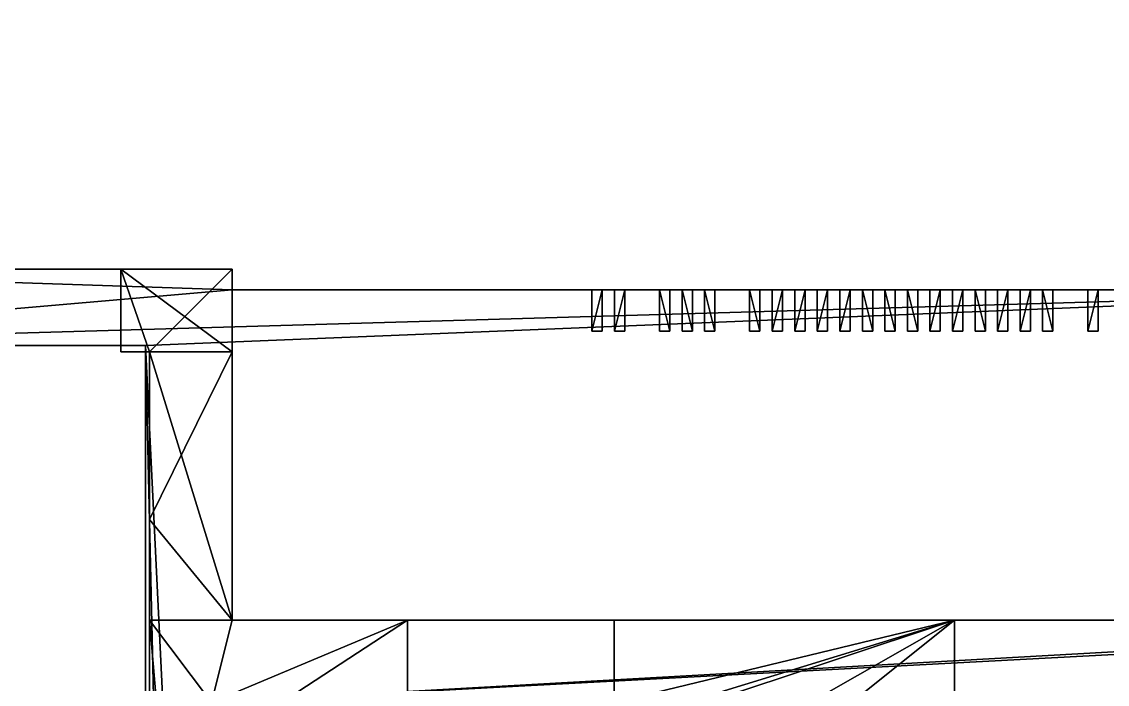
# Model space of a CAD drawing. Header units: millimetres. Extents: x -200 to 21055, y -200 to 16900.
# Drawn here: x 11781 to 17040, y 13688 to 16900 of the extents above; entities that cross this region are included whole.
import ezdxf

# ---------------------------------------------------------------- set-up
doc = ezdxf.new("R2010")
doc.units = ezdxf.units.MM
doc.layers.add('АР_3D_перекрытие', color=9, linetype='Continuous')
doc.layers.add('АР_3D_стены', color=8, linetype='Continuous')

msp = doc.modelspace()

# ---------------------------------------------------------------- meshes
at = {"layer": 'АР_3D_перекрытие'}
mesh = msp.add_polyface(dxfattribs=at)
corners = [(9460, 7960, 3650), (9690, 11030, 3650), (12380, 11030, 3650), (12380, 11030, 4050), (9690, 11030, 4050), (9460, 7960, 4050), (9400.2, 6449.6, 3650), (9400.2, 7960, 3650), (9400.2, 7960, 4050), (9400.2, 6449.6, 4050), (150, 7960, 3650), (200.2, 7960, 3650), (200.2, 6449.6, 3650), (200.2, 6449.6, 4050), (200.2, 7960, 4050), (150, 7960, 4050), (1750.2, 13999.6, 3650), (1750.2, 13640, 3650), (150, 13640, 3650), (150, 13640, 4050), (1750.2, 13640, 4050), (1750.2, 13999.6, 4050), (-199.8, 16899.6, 3650), (1000.2, 16899.6, 3650), (1000.2, 13999.6, 3650), (1000.2, 13999.6, 4050), (1000.2, 16899.6, 4050), (-199.8, 16899.6, 4050), (12800.2, 899.6, 3650), (12800.2, -200.4, 3650), (-199.8, -200.4, 3650), (-199.8, -200.4, 4050), (12800.2, -200.4, 4050), (12800.2, 899.6, 4050), (13300.2, 1299.6, 3650), (13300.2, 899.6, 3650), (13300.2, 899.6, 4050), (13300.2, 1299.6, 4050), (19300.2, 899.6, 3650), (19300.2, 1299.6, 3650), (19800.2, 1299.6, 3650), (19800.2, 1299.6, 4050), (19300.2, 1299.6, 4050), (19300.2, 899.6, 4050), (19000.2, 15599.6, 3650), (19000.2, 15699.6, 3650), (20200.2, 15699.6, 3650), (20200.2, 15699.6, 4050), (19000.2, 15699.6, 4050), (19000.2, 15599.6, 4050), (9800.2, 15699.6, 3650), (12800.2, 15699.6, 3650), (12800.2, 15599.6, 3650), (12800.2, 15599.6, 4050), (12800.2, 15699.6, 4050), (9800.2, 15699.6, 4050), (8500.2, 16899.6, 3650), (9800.2, 16899.6, 3650), (9800.2, 16899.6, 4050), (8500.2, 16899.6, 4050), (7750.2, 13640, 3650), (7750.2, 13999.6, 3650), (8500.2, 13999.6, 3650), (8500.2, 13999.6, 4050), (7750.2, 13999.6, 4050), (7750.2, 13640, 4050), (9460, 13640, 3650), (9460, 13640, 4050), (20200.2, 899.6, 3650), (20200.2, 899.6, 4050), (9690, 15330, 3650), (9690, 15330, 4050), (12700.2, 1299.6, 3650), (12700.2, 1299.6, 4050), (19800.2, 8749.6, 3650), (19800.2, 8749.6, 4050), (12700.2, 8749.6, 3650), (12700.2, 8749.6, 4050), (12380, 15330, 3650), (12380, 15330, 4050)]
mesh.append_faces([[corners[k] for k in face] for face in [(0, 1, 2), (3, 4, 5), (6, 7, 0), (5, 8, 9), (10, 11, 12), (13, 14, 15), (16, 17, 18), (19, 20, 21), (22, 23, 24), (25, 26, 27), (28, 29, 30), (31, 32, 33), (34, 35, 28), (33, 36, 37), (38, 39, 40), (41, 42, 43), (44, 45, 46), (47, 48, 49), (50, 51, 52), (53, 54, 55), (56, 57, 50), (55, 58, 59), (60, 61, 62), (63, 64, 65), (1, 0, 66), (67, 5, 4), (6, 0, 2), (3, 5, 9), (24, 16, 18), (19, 21, 25), (34, 28, 30), (31, 33, 37), (68, 38, 40), (41, 43, 69), (62, 56, 50), (55, 59, 63), (66, 60, 62), (63, 65, 67), (70, 1, 66), (67, 4, 71), (22, 24, 18), (19, 25, 27), (72, 34, 30), (31, 37, 73), (68, 40, 74), (75, 41, 69), (70, 66, 62), (63, 67, 71), (22, 18, 10), (15, 19, 27), (46, 68, 74), (75, 69, 47), (70, 62, 50), (55, 63, 71), (22, 10, 12), (13, 15, 27), (46, 74, 76), (77, 75, 47), (70, 50, 52), (53, 55, 71), (30, 22, 12), (13, 27, 31), (44, 46, 76), (77, 47, 49), (70, 52, 44), (49, 53, 71), (30, 12, 6), (9, 13, 31), (78, 70, 44), (49, 71, 79), (72, 30, 6), (9, 31, 73), (78, 44, 76), (77, 49, 79), (72, 6, 2), (3, 9, 73), (78, 76, 72), (73, 77, 79), (72, 2, 78), (79, 3, 73), (23, 24, 25, 26), (24, 16, 21, 25), (16, 17, 20, 21), (17, 18, 19, 20), (18, 10, 15, 19), (10, 11, 14, 15), (11, 12, 13, 14), (12, 6, 9, 13), (6, 7, 8, 9), (7, 0, 5, 8), (0, 66, 67, 5), (66, 60, 65, 67), (60, 61, 64, 65), (61, 62, 63, 64), (62, 56, 59, 63), (56, 57, 58, 59), (57, 50, 55, 58), (50, 51, 54, 55), (51, 52, 53, 54), (52, 44, 49, 53), (44, 45, 48, 49), (45, 46, 47, 48), (46, 68, 69, 47), (68, 38, 43, 69), (38, 39, 42, 43), (39, 40, 41, 42), (40, 74, 75, 41), (74, 76, 77, 75), (76, 72, 73, 77), (72, 34, 37, 73), (34, 35, 36, 37), (35, 28, 33, 36), (28, 29, 32, 33), (29, 30, 31, 32), (30, 22, 27, 31), (22, 23, 26, 27), (2, 78, 79, 3), (78, 70, 71, 79), (70, 1, 4, 71), (1, 2, 3, 4)]])
at = {"layer": 'АР_3D_стены'}
mesh = msp.add_polyface(dxfattribs=at)
corners = [(12400.2, 15299.6), (12260.2, 15299.6), (12260.2, 15699.6), (12260.2, 15699.6, 3650), (12260.2, 15299.6, 3650), (12400.2, 15299.6, 3650), (12800.2, 13999.6), (12400.2, 13999.6), (12400.2, 13999.6, 3650), (12800.2, 13999.6, 3650), (12800.2, 15699.6), (12800.2, 15299.6), (12800.2, 15299.6, 3650), (12800.2, 15699.6, 3650)]
mesh.append_faces([[corners[k] for k in face] for face in [(0, 1, 2), (3, 4, 5), (6, 7, 0), (5, 8, 9), (2, 10, 11), (12, 13, 3), (11, 6, 0), (5, 9, 12), (0, 2, 11), (12, 3, 5), (1, 2, 3, 4), (2, 10, 13, 3), (10, 11, 12, 13), (11, 6, 9, 12), (6, 7, 8, 9), (7, 0, 5, 8), (0, 1, 4, 5)]])
mesh = msp.add_polyface(dxfattribs=at)
corners = [(12400.2, 15299.6, 3650), (12260.2, 15299.6, 3650), (12260.2, 15699.6, 3650), (12260.2, 15699.6, 7550), (12260.2, 15299.6, 7550), (12400.2, 15299.6, 7550), (12800.2, 15699.6, 3650), (12800.2, 15299.6, 3650), (12800.2, 15299.6, 7550), (12800.2, 15699.6, 7550)]
mesh.append_faces([[corners[k] for k in face] for face in [(0, 1, 2), (3, 4, 5), (6, 7, 0), (5, 8, 9), (0, 2, 6), (9, 3, 5), (1, 2, 3, 4), (2, 6, 9, 3), (6, 7, 8, 9), (7, 0, 5, 8), (0, 1, 4, 5)]])
mesh = msp.add_polyface(dxfattribs=at)
corners = [(12700.2, 10999.6), (12700.2, 10774.6), (12400.2, 10774.6), (12400.2, 10774.6, 3650), (12700.2, 10774.6, 3650), (12700.2, 10999.6, 3650), (13700.2, 11199.6), (13700.2, 10999.6), (13380.2, 10999.6), (13380.2, 10999.6, 3650), (13700.2, 10999.6, 3650), (13700.2, 11199.6, 3650), (20200.2, 12599.6), (19800.2, 12599.6), (19800.2, 13500.4), (19800.2, 13500.4, 3650), (19800.2, 12599.6, 3650), (20200.2, 12599.6, 3650), (19000.2, 15699.6), (20200.2, 15699.6), (20200.2, 15299.6), (20200.2, 15299.6, 3650), (20200.2, 15699.6, 3650), (19000.2, 15699.6, 3650), (19800.2, 15299.6), (19000.2, 15299.6), (19000.2, 15299.6, 3650), (19800.2, 15299.6, 3650), (12400.2, 11199.6), (12400.2, 11199.6, 3650), (19800.2, 13599.6), (19800.2, 13599.6, 3650), (12700.2, 11199.6), (12700.2, 11199.6, 3650), (20200.2, 13999.6), (20200.2, 13999.6, 3650), (18538.2, 13599.6), (18538.2, 13599.6, 3650), (19800.2, 13999.6), (19800.2, 13999.6, 3650), (12700.2, 13599.6), (12700.2, 13599.6, 3650), (12400.2, 13999.6), (12400.2, 13999.6, 3650), (12400.2, 13599.6), (12400.2, 13599.6, 3650)]
mesh.append_faces([[corners[k] for k in face] for face in [(0, 1, 2), (3, 4, 5), (6, 7, 8), (9, 10, 11), (12, 13, 14), (15, 16, 17), (18, 19, 20), (21, 22, 23), (24, 25, 18), (23, 26, 27), (0, 2, 28), (29, 3, 5), (6, 8, 0), (5, 9, 11), (12, 14, 30), (31, 15, 17), (24, 18, 20), (21, 23, 27), (32, 6, 0), (5, 11, 33), (34, 12, 30), (31, 17, 35), (24, 20, 34), (35, 21, 27), (32, 0, 28), (29, 5, 33), (34, 30, 36), (37, 31, 35), (38, 24, 34), (35, 27, 39), (40, 32, 28), (29, 33, 41), (34, 36, 40), (41, 37, 35), (38, 34, 40), (41, 35, 39), (42, 38, 40), (41, 39, 43), (28, 42, 40), (41, 43, 29), (1, 2, 3, 4), (2, 28, 29, 3), (28, 44, 45, 29), (44, 44, 45, 45), (44, 42, 43, 45), (42, 38, 39, 43), (38, 24, 27, 39), (24, 25, 26, 27), (25, 18, 23, 26), (18, 19, 22, 23), (19, 20, 21, 22), (20, 34, 35, 21), (34, 12, 17, 35), (12, 13, 16, 17), (13, 14, 15, 16), (14, 30, 31, 15), (30, 36, 37, 31), (36, 40, 41, 37), (40, 32, 33, 41), (32, 6, 11, 33), (6, 7, 10, 11), (7, 8, 9, 10), (8, 0, 5, 9), (0, 1, 4, 5)]])
mesh = msp.add_polyface(dxfattribs=at)
corners = [(18040.2, 6049.6, 3650), (15010.2, 6049.6, 3650), (15010.2, 6119.6, 3650), (15010.2, 6119.6, 7550), (15010.2, 6049.6, 7550), (18040.2, 6049.6, 7550), (19899.3, 6049.6, 3650), (19760.2, 6049.6, 3650), (19760.2, 6119.6, 3650), (19760.2, 6119.6, 7550), (19760.2, 6049.6, 7550), (19899.3, 6049.6, 7550), (19000.2, 15699.6, 3650), (20200.2, 15699.6, 3650), (20200.2, 15299.6, 3650), (20200.2, 15299.6, 7550), (20200.2, 15699.6, 7550), (19000.2, 15699.6, 7550), (19538.3, 15299.6, 3650), (19000.2, 15299.6, 3650), (19000.2, 15299.6, 7550), (19538.3, 15299.6, 7550), (19800.2, 13599.6, 3650), (19300.2, 13599.6, 3650), (19300.2, 13999.6, 3650), (19300.2, 13999.6, 7550), (19300.2, 13599.6, 7550), (19800.2, 13599.6, 7550), (17300.2, 8749.6, 3650), (17300.2, 9049.6, 3650), (19800.2, 9049.6, 3650), (19800.2, 9049.6, 7550), (17300.2, 9049.6, 7550), (17300.2, 8749.6, 7550), (17900.2, 7449.6, 3650), (18000.2, 7449.6, 3650), (18000.2, 6449.6, 3650), (18000.2, 6449.6, 7550), (18000.2, 7449.6, 7550), (17900.2, 7449.6, 7550), (15600.2, 8749.6, 3650), (15800.2, 8749.6, 3650), (15800.2, 6449.6, 3650), (15800.2, 6449.6, 7550), (15800.2, 8749.6, 7550), (15600.2, 8749.6, 7550), (15050.2, 6179.6, 3650), (15050.2, 6449.6, 3650), (15600.2, 6449.6, 3650), (15600.2, 6449.6, 7550), (15050.2, 6449.6, 7550), (15050.2, 6179.6, 7550), (12800.2, 6449.6, 3650), (13250.2, 6449.6, 3650), (13250.2, 6179.6, 3650), (13250.2, 6179.6, 7550), (13250.2, 6449.6, 7550), (12800.2, 6449.6, 7550), (13290.2, 6049.6, 3650), (12800.2, 6049.6, 3650), (12800.2, 6049.6, 7550), (13290.2, 6049.6, 7550), (18040.2, 6119.6, 3650), (18040.2, 6119.6, 7550), (20200.2, 6049.6, 3650), (20200.2, 6049.6, 7550), (19800.2, 15299.6, 3650), (19800.2, 15299.6, 7550), (19538.3, 8749.6, 3650), (19538.3, 8749.6, 7550), (18000.2, 6179.6, 3650), (18000.2, 6179.6, 7550), (19800.2, 8749.6, 3650), (19800.2, 8749.6, 7550), (17900.2, 6449.6, 3650), (17900.2, 6449.6, 7550), (13290.2, 6119.6, 3650), (13290.2, 6119.6, 7550), (20200.2, 13999.6, 3650), (20200.2, 13999.6, 7550), (19800.2, 6179.6, 3650), (19800.2, 6179.6, 7550), (19800.2, 6449.6, 3650), (19800.2, 6449.6, 7550), (19800.2, 13999.6, 3650), (19800.2, 13999.6, 7550), (20200.2, 6449.6, 3650), (20200.2, 6449.6, 7550)]
mesh.append_faces([[corners[k] for k in face] for face in [(0, 1, 2), (3, 4, 5), (6, 7, 8), (9, 10, 11), (12, 13, 14), (15, 16, 17), (18, 19, 12), (17, 20, 21), (22, 23, 24), (25, 26, 27), (28, 29, 30), (31, 32, 33), (34, 35, 36), (37, 38, 39), (40, 41, 42), (43, 44, 45), (46, 47, 48), (49, 50, 51), (52, 53, 54), (55, 56, 57), (58, 59, 52), (57, 60, 61), (62, 0, 2), (3, 5, 63), (64, 6, 8), (9, 11, 65), (66, 18, 12), (17, 21, 67), (68, 28, 30), (31, 33, 69), (34, 36, 70), (71, 37, 39), (48, 40, 42), (43, 45, 49), (58, 52, 54), (55, 57, 61), (66, 12, 14), (15, 17, 67), (72, 68, 30), (31, 69, 73), (74, 34, 70), (71, 39, 75), (46, 48, 42), (43, 49, 51), (76, 58, 54), (55, 61, 77), (66, 14, 78), (79, 15, 67), (42, 74, 70), (71, 75, 43), (76, 54, 46), (51, 55, 77), (46, 42, 70), (71, 43, 51), (2, 76, 46), (51, 77, 3), (2, 46, 70), (71, 51, 3), (2, 70, 80), (81, 71, 3), (62, 2, 80), (81, 3, 63), (8, 62, 80), (81, 63, 9), (64, 8, 80), (81, 9, 65), (64, 80, 82), (83, 81, 65), (64, 82, 72), (73, 83, 65), (64, 72, 30), (31, 73, 65), (64, 30, 22), (27, 31, 65), (84, 66, 78), (79, 67, 85), (22, 24, 84), (85, 25, 27), (78, 64, 22), (27, 65, 79), (22, 84, 78), (79, 85, 27), (1, 2, 3, 4), (2, 76, 77, 3), (76, 58, 61, 77), (58, 59, 60, 61), (59, 52, 57, 60), (52, 53, 56, 57), (53, 54, 55, 56), (54, 46, 51, 55), (46, 47, 50, 51), (47, 48, 49, 50), (48, 40, 45, 49), (40, 41, 44, 45), (41, 42, 43, 44), (42, 74, 75, 43), (74, 34, 39, 75), (34, 35, 38, 39), (35, 36, 37, 38), (36, 70, 71, 37), (70, 80, 81, 71), (80, 82, 83, 81), (82, 72, 73, 83), (72, 68, 69, 73), (68, 28, 33, 69), (28, 29, 32, 33), (29, 30, 31, 32), (30, 22, 27, 31), (22, 23, 26, 27), (23, 24, 25, 26), (24, 84, 85, 25), (84, 84, 85, 85), (84, 66, 67, 85), (66, 18, 21, 67), (18, 19, 20, 21), (19, 12, 17, 20), (12, 13, 16, 17), (13, 14, 15, 16), (14, 78, 79, 15), (78, 86, 87, 79), (86, 86, 87, 87), (86, 64, 65, 87), (64, 6, 11, 65), (6, 7, 10, 11), (7, 8, 9, 10), (8, 62, 63, 9), (62, 0, 5, 63), (0, 1, 4, 5)]])
mesh = msp.add_polyface(dxfattribs=at)
corners = [(14592.8, 15599.6), (14592.8, 15399.6), (14542.8, 15399.6), (14542.8, 15399.6, 3650), (14592.8, 15399.6, 3650), (14592.8, 15599.6, 3650), (14542.8, 15599.6), (14542.8, 15599.6, 3650)]
mesh.append_faces([[corners[k] for k in face] for face in [(0, 1, 2), (3, 4, 5), (2, 6, 0), (5, 7, 3), (1, 2, 3, 4), (2, 6, 7, 3), (6, 0, 5, 7), (0, 1, 4, 5)]])
mesh = msp.add_polyface(dxfattribs=at)
corners = [(14702, 15599.6), (14702, 15399.6), (14652, 15399.6), (14652, 15399.6, 3650), (14702, 15399.6, 3650), (14702, 15599.6, 3650), (14652, 15599.6), (14652, 15599.6, 3650)]
mesh.append_faces([[corners[k] for k in face] for face in [(0, 1, 2), (3, 4, 5), (2, 6, 0), (5, 7, 3), (1, 2, 3, 4), (2, 6, 7, 3), (6, 0, 5, 7), (0, 1, 4, 5)]])
mesh = msp.add_polyface(dxfattribs=at)
corners = [(14870.4, 15599.6), (14920.4, 15599.6), (14920.4, 15399.6), (14920.4, 15399.6, 3650), (14920.4, 15599.6, 3650), (14870.4, 15599.6, 3650), (14870.4, 15399.6), (14870.4, 15399.6, 3650)]
mesh.append_faces([[corners[k] for k in face] for face in [(0, 1, 2), (3, 4, 5), (2, 6, 0), (5, 7, 3), (1, 2, 3, 4), (2, 6, 7, 3), (6, 0, 5, 7), (0, 1, 4, 5)]])
mesh = msp.add_polyface(dxfattribs=at)
corners = [(14979.6, 15599.6), (15029.6, 15599.6), (15029.6, 15399.6), (15029.6, 15399.6, 3650), (15029.6, 15599.6, 3650), (14979.6, 15599.6, 3650), (14979.6, 15399.6), (14979.6, 15399.6, 3650)]
mesh.append_faces([[corners[k] for k in face] for face in [(0, 1, 2), (3, 4, 5), (2, 6, 0), (5, 7, 3), (1, 2, 3, 4), (2, 6, 7, 3), (6, 0, 5, 7), (0, 1, 4, 5)]])
mesh = msp.add_polyface(dxfattribs=at)
corners = [(15088.8, 15599.6), (15138.8, 15599.6), (15138.8, 15399.6), (15138.8, 15399.6, 3650), (15138.8, 15599.6, 3650), (15088.8, 15599.6, 3650), (15088.8, 15399.6), (15088.8, 15399.6, 3650)]
mesh.append_faces([[corners[k] for k in face] for face in [(0, 1, 2), (3, 4, 5), (2, 6, 0), (5, 7, 3), (1, 2, 3, 4), (2, 6, 7, 3), (6, 0, 5, 7), (0, 1, 4, 5)]])
mesh = msp.add_polyface(dxfattribs=at)
corners = [(15307.1, 15599.6), (15357.1, 15599.6), (15357.1, 15399.6), (15357.1, 15399.6, 3650), (15357.1, 15599.6, 3650), (15307.1, 15599.6, 3650), (15307.1, 15399.6), (15307.1, 15399.6, 3650)]
mesh.append_faces([[corners[k] for k in face] for face in [(0, 1, 2), (3, 4, 5), (2, 6, 0), (5, 7, 3), (1, 2, 3, 4), (2, 6, 7, 3), (6, 0, 5, 7), (0, 1, 4, 5)]])
mesh = msp.add_polyface(dxfattribs=at)
corners = [(15466.3, 15599.6), (15466.3, 15399.6), (15416.3, 15399.6), (15416.3, 15399.6, 3650), (15466.3, 15399.6, 3650), (15466.3, 15599.6, 3650), (15416.3, 15599.6), (15416.3, 15599.6, 3650)]
mesh.append_faces([[corners[k] for k in face] for face in [(0, 1, 2), (3, 4, 5), (2, 6, 0), (5, 7, 3), (1, 2, 3, 4), (2, 6, 7, 3), (6, 0, 5, 7), (0, 1, 4, 5)]])
mesh = msp.add_polyface(dxfattribs=at)
corners = [(15575.5, 15599.6), (15575.5, 15399.6), (15525.5, 15399.6), (15525.5, 15399.6, 3650), (15575.5, 15399.6, 3650), (15575.5, 15599.6, 3650), (15525.5, 15599.6), (15525.5, 15599.6, 3650)]
mesh.append_faces([[corners[k] for k in face] for face in [(0, 1, 2), (3, 4, 5), (2, 6, 0), (5, 7, 3), (1, 2, 3, 4), (2, 6, 7, 3), (6, 0, 5, 7), (0, 1, 4, 5)]])
mesh = msp.add_polyface(dxfattribs=at)
corners = [(15684.7, 15599.6), (15684.7, 15399.6), (15634.7, 15399.6), (15634.7, 15399.6, 3650), (15684.7, 15399.6, 3650), (15684.7, 15599.6, 3650), (15634.7, 15599.6), (15634.7, 15599.6, 3650)]
mesh.append_faces([[corners[k] for k in face] for face in [(0, 1, 2), (3, 4, 5), (2, 6, 0), (5, 7, 3), (1, 2, 3, 4), (2, 6, 7, 3), (6, 0, 5, 7), (0, 1, 4, 5)]])
mesh = msp.add_polyface(dxfattribs=at)
corners = [(15793.9, 15599.6), (15793.9, 15399.6), (15743.9, 15399.6), (15743.9, 15399.6, 3650), (15793.9, 15399.6, 3650), (15793.9, 15599.6, 3650), (15743.9, 15599.6), (15743.9, 15599.6, 3650)]
mesh.append_faces([[corners[k] for k in face] for face in [(0, 1, 2), (3, 4, 5), (2, 6, 0), (5, 7, 3), (1, 2, 3, 4), (2, 6, 7, 3), (6, 0, 5, 7), (0, 1, 4, 5)]])
mesh = msp.add_polyface(dxfattribs=at)
corners = [(15853.1, 15599.6), (15903.1, 15599.6), (15903.1, 15399.6), (15903.1, 15399.6, 3650), (15903.1, 15599.6, 3650), (15853.1, 15599.6, 3650), (15853.1, 15399.6), (15853.1, 15399.6, 3650)]
mesh.append_faces([[corners[k] for k in face] for face in [(0, 1, 2), (3, 4, 5), (2, 6, 0), (5, 7, 3), (1, 2, 3, 4), (2, 6, 7, 3), (6, 0, 5, 7), (0, 1, 4, 5)]])
mesh = msp.add_polyface(dxfattribs=at)
corners = [(15962.2, 15599.6), (16012.2, 15599.6), (16012.2, 15399.6), (16012.2, 15399.6, 3650), (16012.2, 15599.6, 3650), (15962.2, 15599.6, 3650), (15962.2, 15399.6), (15962.2, 15399.6, 3650)]
mesh.append_faces([[corners[k] for k in face] for face in [(0, 1, 2), (3, 4, 5), (2, 6, 0), (5, 7, 3), (1, 2, 3, 4), (2, 6, 7, 3), (6, 0, 5, 7), (0, 1, 4, 5)]])
mesh = msp.add_polyface(dxfattribs=at)
corners = [(16071.4, 15599.6), (16121.4, 15599.6), (16121.4, 15399.6), (16121.4, 15399.6, 3650), (16121.4, 15599.6, 3650), (16071.4, 15599.6, 3650), (16071.4, 15399.6), (16071.4, 15399.6, 3650)]
mesh.append_faces([[corners[k] for k in face] for face in [(0, 1, 2), (3, 4, 5), (2, 6, 0), (5, 7, 3), (1, 2, 3, 4), (2, 6, 7, 3), (6, 0, 5, 7), (0, 1, 4, 5)]])
mesh = msp.add_polyface(dxfattribs=at)
corners = [(16230.6, 15599.6), (16230.6, 15399.6), (16180.6, 15399.6), (16180.6, 15399.6, 3650), (16230.6, 15399.6, 3650), (16230.6, 15599.6, 3650), (16180.6, 15599.6), (16180.6, 15599.6, 3650)]
mesh.append_faces([[corners[k] for k in face] for face in [(0, 1, 2), (3, 4, 5), (2, 6, 0), (5, 7, 3), (1, 2, 3, 4), (2, 6, 7, 3), (6, 0, 5, 7), (0, 1, 4, 5)]])
mesh = msp.add_polyface(dxfattribs=at)
corners = [(16339.8, 15599.6), (16339.8, 15399.6), (16289.8, 15399.6), (16289.8, 15399.6, 3650), (16339.8, 15399.6, 3650), (16339.8, 15599.6, 3650), (16289.8, 15599.6), (16289.8, 15599.6, 3650)]
mesh.append_faces([[corners[k] for k in face] for face in [(0, 1, 2), (3, 4, 5), (2, 6, 0), (5, 7, 3), (1, 2, 3, 4), (2, 6, 7, 3), (6, 0, 5, 7), (0, 1, 4, 5)]])
mesh = msp.add_polyface(dxfattribs=at)
corners = [(16399, 15599.6), (16449, 15599.6), (16449, 15399.6), (16449, 15399.6, 3650), (16449, 15599.6, 3650), (16399, 15599.6, 3650), (16399, 15399.6), (16399, 15399.6, 3650)]
mesh.append_faces([[corners[k] for k in face] for face in [(0, 1, 2), (3, 4, 5), (2, 6, 0), (5, 7, 3), (1, 2, 3, 4), (2, 6, 7, 3), (6, 0, 5, 7), (0, 1, 4, 5)]])
mesh = msp.add_polyface(dxfattribs=at)
corners = [(16558.2, 15599.6), (16558.2, 15399.6), (16508.2, 15399.6), (16508.2, 15399.6, 3650), (16558.2, 15399.6, 3650), (16558.2, 15599.6, 3650), (16508.2, 15599.6), (16508.2, 15599.6, 3650)]
mesh.append_faces([[corners[k] for k in face] for face in [(0, 1, 2), (3, 4, 5), (2, 6, 0), (5, 7, 3), (1, 2, 3, 4), (2, 6, 7, 3), (6, 0, 5, 7), (0, 1, 4, 5)]])
mesh = msp.add_polyface(dxfattribs=at)
corners = [(16667.3, 15599.6), (16667.3, 15399.6), (16617.3, 15399.6), (16617.3, 15399.6, 3650), (16667.3, 15399.6, 3650), (16667.3, 15599.6, 3650), (16617.3, 15599.6), (16617.3, 15599.6, 3650)]
mesh.append_faces([[corners[k] for k in face] for face in [(0, 1, 2), (3, 4, 5), (2, 6, 0), (5, 7, 3), (1, 2, 3, 4), (2, 6, 7, 3), (6, 0, 5, 7), (0, 1, 4, 5)]])
mesh = msp.add_polyface(dxfattribs=at)
corners = [(16726.5, 15599.6), (16776.5, 15599.6), (16776.5, 15399.6), (16776.5, 15399.6, 3650), (16776.5, 15599.6, 3650), (16726.5, 15599.6, 3650), (16726.5, 15399.6), (16726.5, 15399.6, 3650)]
mesh.append_faces([[corners[k] for k in face] for face in [(0, 1, 2), (3, 4, 5), (2, 6, 0), (5, 7, 3), (1, 2, 3, 4), (2, 6, 7, 3), (6, 0, 5, 7), (0, 1, 4, 5)]])
mesh = msp.add_polyface(dxfattribs=at)
corners = [(16994.9, 15599.6), (16994.9, 15399.6), (16944.9, 15399.6), (16944.9, 15399.6, 3650), (16994.9, 15399.6, 3650), (16994.9, 15599.6, 3650), (16944.9, 15599.6), (16944.9, 15599.6, 3650)]
mesh.append_faces([[corners[k] for k in face] for face in [(0, 1, 2), (3, 4, 5), (2, 6, 0), (5, 7, 3), (1, 2, 3, 4), (2, 6, 7, 3), (6, 0, 5, 7), (0, 1, 4, 5)]])
mesh = msp.add_polyface(dxfattribs=at)
corners = [(12400.2, 14487.9, 3650), (12400.2, 15299.6, 3650), (12800.2, 15299.6, 3650), (12800.2, 15299.6, 7550), (12400.2, 15299.6, 7550), (12400.2, 14487.9, 7550), (12700.2, 10449.6, 3650), (12400.2, 10449.6, 3650), (12400.2, 13599.6, 3650), (12400.2, 13599.6, 7550), (12400.2, 10449.6, 7550), (12700.2, 10449.6, 7550), (13650.2, 13999.6, 3650), (13650.2, 13599.6, 3650), (13039.8, 13599.6, 3650), (13039.8, 13599.6, 7550), (13650.2, 13599.6, 7550), (13650.2, 13999.6, 7550), (12800.2, 13999.6, 3650), (12800.2, 13999.6, 7550), (12400.2, 13999.6, 3650), (12400.2, 13999.6, 7550), (12700.2, 13599.6, 3650), (12700.2, 13599.6, 7550)]
mesh.append_faces([[corners[k] for k in face] for face in [(0, 1, 2), (3, 4, 5), (6, 7, 8), (9, 10, 11), (12, 13, 14), (15, 16, 17), (0, 2, 18), (19, 3, 5), (6, 8, 20), (21, 9, 11), (12, 14, 22), (23, 15, 17), (20, 0, 18), (19, 5, 21), (22, 6, 20), (21, 11, 23), (18, 12, 22), (23, 17, 19), (22, 20, 18), (19, 21, 23), (1, 2, 3, 4), (2, 18, 19, 3), (18, 12, 17, 19), (12, 13, 16, 17), (13, 14, 15, 16), (14, 22, 23, 15), (22, 6, 11, 23), (6, 7, 10, 11), (7, 8, 9, 10), (8, 20, 21, 9), (20, 0, 5, 21), (0, 1, 4, 5)]])
mesh = msp.add_polyface(dxfattribs=at)
corners = [(15100.2, 13599.6, 3650), (15100.2, 12099.6, 3650), (15000.2, 12099.6, 3650), (15000.2, 12099.6, 7550), (15100.2, 12099.6, 7550), (15100.2, 13599.6, 7550), (15000.2, 11999.6, 3650), (15600.2, 12099.6, 3650), (15600.2, 12099.6, 7550), (15000.2, 11999.6, 7550), (15800.2, 10449.6, 3650), (15601.7, 10449.6, 3650), (15601.7, 11999.6, 3650), (15601.7, 11999.6, 7550), (15601.7, 10449.6, 7550), (15800.2, 10449.6, 7550), (16300.2, 13999.6, 3650), (16300.2, 13599.6, 3650), (15800.2, 13599.6, 3650), (15800.2, 13599.6, 7550), (16300.2, 13599.6, 7550), (16300.2, 13999.6, 7550), (14650.2, 13599.6, 3650), (14650.2, 13999.6, 3650), (14650.2, 13999.6, 7550), (14650.2, 13599.6, 7550), (15000.2, 13599.6, 3650), (15000.2, 13599.6, 7550), (15600.2, 13599.6, 3650), (15600.2, 13599.6, 7550), (15600.2, 11999.6, 3650), (15600.2, 11999.6, 7550), (15021.7, 11999.6, 3650), (15021.7, 11999.6, 7550), (15000.2, 12366.3, 3650), (15000.2, 12366.3, 7550), (15928, 13599.6, 3650), (15928, 13599.6, 7550), (15205.9, 13599.6, 3650), (15205.9, 13599.6, 7550)]
mesh.append_faces([[corners[k] for k in face] for face in [(0, 1, 2), (3, 4, 5), (6, 2, 7), (8, 3, 9), (10, 11, 12), (13, 14, 15), (16, 17, 18), (19, 20, 21), (22, 23, 16), (21, 24, 25), (0, 2, 26), (27, 3, 5), (12, 6, 7), (8, 9, 13), (18, 10, 12), (13, 15, 19), (26, 22, 16), (21, 25, 27), (12, 7, 28), (29, 8, 13), (0, 26, 16), (21, 27, 5), (18, 12, 28), (29, 13, 19), (28, 0, 16), (21, 5, 29), (16, 18, 28), (29, 19, 21), (12, 30, 31, 13), (30, 32, 33, 31), (32, 6, 9, 33), (6, 2, 3, 9), (2, 34, 35, 3), (34, 26, 27, 35), (26, 22, 25, 27), (22, 23, 24, 25), (23, 16, 21, 24), (16, 17, 20, 21), (17, 36, 37, 20), (36, 18, 19, 37), (18, 10, 15, 19), (10, 11, 14, 15), (11, 12, 13, 14), (0, 1, 4, 5), (1, 7, 8, 4), (7, 28, 29, 8), (28, 38, 39, 29), (38, 0, 5, 39)]])

doc.saveas('drawing.dxf')
